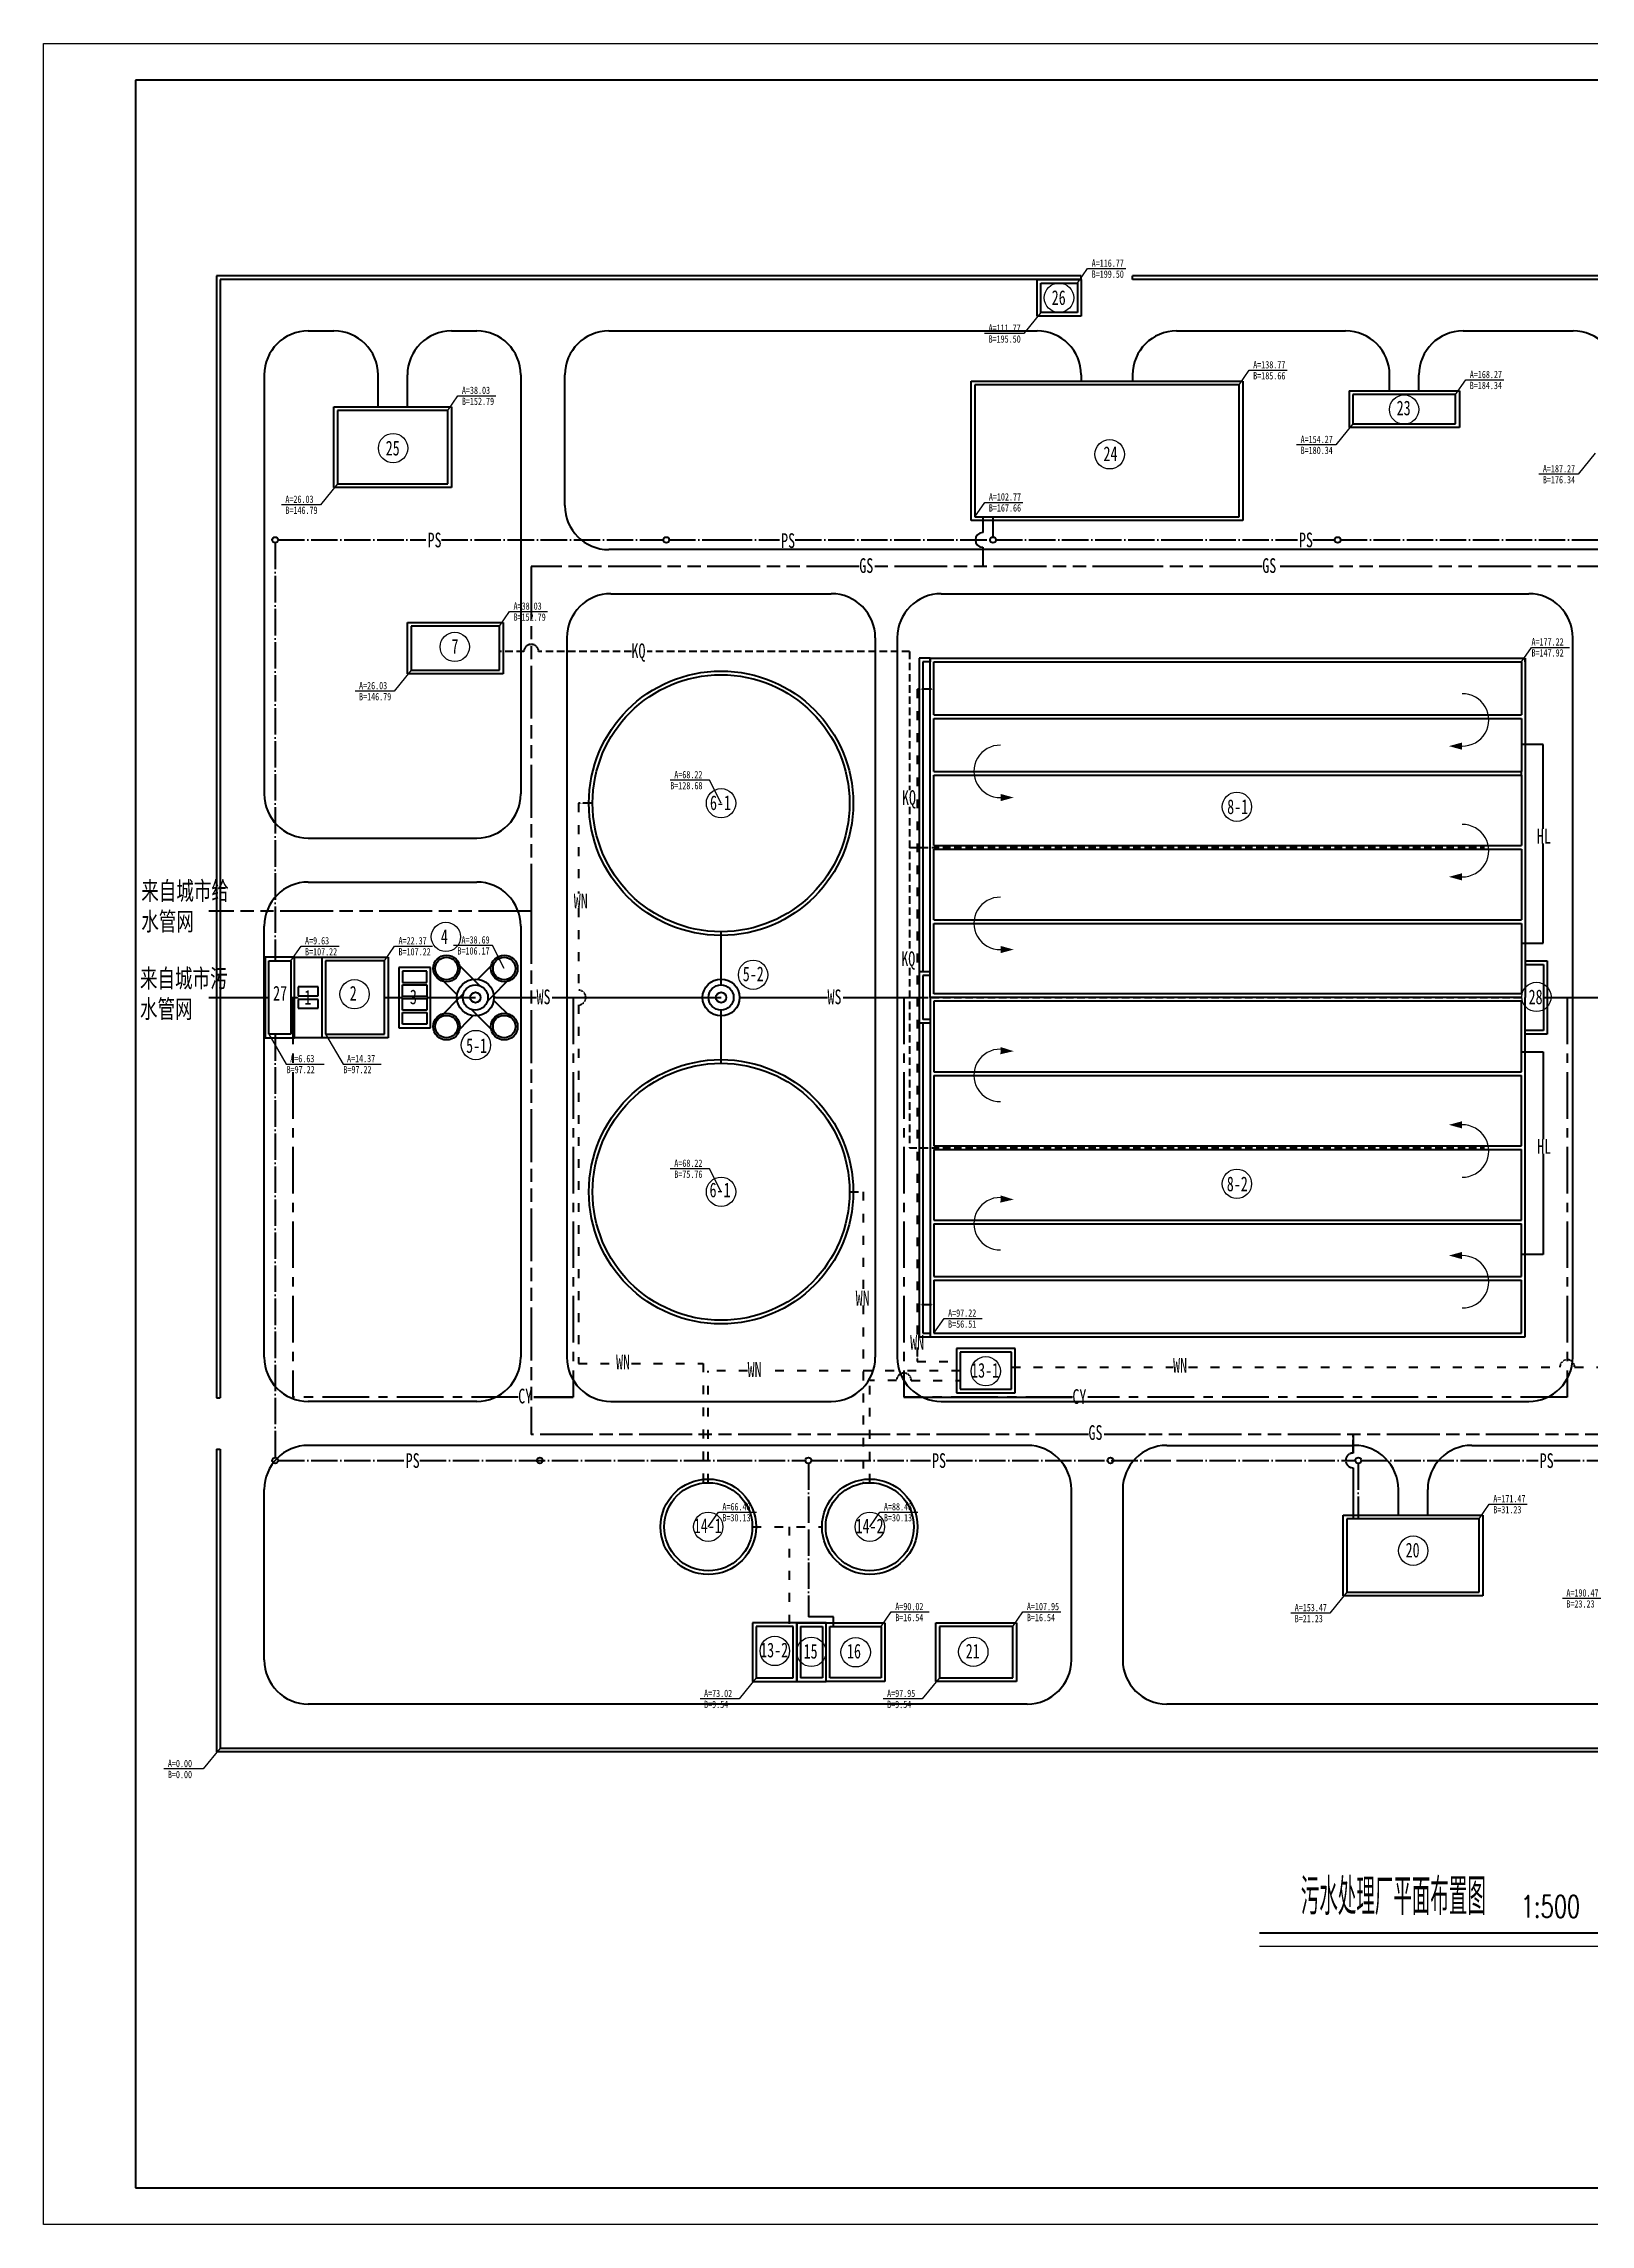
# Model space of a CAD drawing. Header units: millimetres. Extents: x 41775 to 462275, y 21172 to 318172.
# Drawn here: x 41775 to 252439, y 21172 to 318172 of the extents above; entities that cross this region are included whole.
import ezdxf
from ezdxf.enums import TextEntityAlignment as Align

# ---------------------------------------------------------------- set-up
doc = ezdxf.new("R2010")
doc.units = ezdxf.units.MM
for name, pattern in [('ACAD_ISO03W100', [30, 12, -18]), ('ACAD_ISO04W100', [30, 24, -3, 0, -3]), ('ACAD_ISO09W100', [45, 24, -3, 6, -3, 6, -3]), ('CENTERX2', [101.6, 63.5, -12.7, 12.7, -12.7]), ('DASHEDX2', [38.1, 25.4, -12.7])]:
    doc.linetypes.add(name, pattern=pattern)
for name, color, linetype, lineweight in [('厂区污水管', 6, 'ACAD_ISO04W100', 53), ('厂区给水管', 4, 'ACAD_ISO09W100', 53), ('文字', 7, 'Continuous', 53), ('污水管', 1, 'Continuous', 53), ('污泥管', 3, 'ACAD_ISO03W100', 53), ('消化液回流', 194, 'Continuous', 53), ('空气管', 50, 'DASHEDX2', 53), ('超越管', 5, 'CENTERX2', 53), ('边框粗', 7, 'Continuous', 100)]:
    doc.layers.add(name, color=color, linetype=linetype, lineweight=lineweight)
doc.layers.add('构筑物', color=7, linetype='Continuous')
doc.styles.get("Standard").update_dxf_attribs({"font": 'txt', "bigfont": 'gbcbig.shx'})
doc.styles.add('仿宋', font='', dxfattribs={"width": 0.7, "height": 3500})
doc.styles.add('长仿宋', font='simfang.ttf', dxfattribs={"width": 0.7})
doc.styles.add('长仿宋体', font='simfang.ttf', dxfattribs={"width": 0.7})
doc.styles.get('仿宋').set_extended_font_data('FangSong_GB2312')
doc.dimstyles.new('ISO-25', dxfattribs={"dimtxt": 2.5, "dimasz": 2.5, "dimexe": 1.25, "dimexo": 0.625, "dimtad": 1, "dimtxsty": 'Standard', "dimcen": 2.5, "dimadec": 0, "dimazin": 0, "dimtfac": 1, "dimtmove": 0, "dimatfit": 3, "dimfxl": 1, "dimarcsym": 0})

msp = doc.modelspace()

# ---------------------------------------------------------------- linework, layer by layer
at = {"lineweight": -3}
for p, q in [((41775, 21172), (41775, 318172)), ((41775, 318172), (462275, 318172)), ((462275, 21172), (41775, 21172))]:
    msp.add_line(p, q, dxfattribs=at)
at = {"lineweight": 40}
for p, q in [((65320, 286542), (65320, 133758)), ((183090, 286542), (65320, 286542)), ((65820, 286042), (65820, 133758)), ((183090, 286042), (65820, 286042)), ((177090, 286042), (183090, 286042)), ((177090, 281042), (177090, 286042)), ((177590, 285542), (182590, 285542)), ((177590, 281542), (177590, 285542)), ((182590, 285542), (182590, 281542)), ((183090, 286042), (183090, 286542)), ((183090, 286042), (183090, 281042)), ((386320, 286542), (190090, 286542)), ((190090, 286042), (190090, 286542)), ((385820, 286042), (190090, 286042)), ((183090, 281042), (177090, 281042)), ((182590, 281542), (177590, 281542)), ((77820, 279042), (81320, 279042)), ((97320, 279042), (100761, 279042)), ((71820, 273042), (71820, 215978)), ((87320, 268721), (87320, 273042)), ((91320, 268721), (91320, 273042)), ((106761, 273042), (106761, 215978)), ((112761, 255258), (112761, 273042)), ((219590, 270879), (234590, 270879)), ((219590, 270879), (219590, 265879)), ((234090, 270379), (220090, 270379)), ((220090, 270379), (220090, 266379)), ((225090, 270879), (225090, 273042)), ((229090, 270879), (229090, 273042)), ((234090, 266379), (234090, 270379)), ((234590, 270879), (234590, 265879)), ((81320, 268721), (97320, 268721)), ((81320, 257721), (81320, 268721)), ((96820, 268221), (81820, 268221)), ((81820, 268221), (81820, 258221)), ((96820, 258221), (96820, 268221)), ((97320, 268721), (97320, 257721)), ((234590, 265879), (219590, 265879)), ((220090, 266379), (234090, 266379)), ((97320, 257721), (81320, 257721)), ((81820, 258221), (96820, 258221)), ((373820, 249258), (118761, 249258)), ((119039, 243258), (149039, 243258)), ((164039, 243258), (244039, 243258)), ((91353, 239337), (104353, 239337)), ((91353, 232337), (91353, 239337)), ((103853, 238837), (91853, 238837)), ((91853, 238837), (91853, 232837)), ((103853, 232837), (103853, 238837)), ((104353, 239337), (104353, 232337)), ((113039, 237258), (113039, 139258)), ((155039, 237258), (155039, 139258)), ((158039, 237258), (158039, 139258)), ((250039, 139258), (250039, 237258)), ((104353, 232337), (91353, 232337)), ((91853, 232837), (103853, 232837)), ((162539, 233963), (161539, 233963)), ((161539, 233963), (161539, 191758)), ((162539, 188258), (162539, 234463)), ((162539, 234463), (243539, 234463)), ((162539, 234463), (162539, 233963)), ((163039, 233963), (243039, 233963)), ((163039, 226762), (163039, 233963)), ((243039, 233963), (243039, 226762)), ((243539, 234463), (243539, 188258)), ((243539, 233963), (243539, 234463)), ((243539, 233963), (243539, 233963)), ((163039, 219061), (163039, 226262)), ((243039, 226262), (243039, 219061)), ((163039, 208960), (163039, 218561)), ((243039, 218561), (243039, 219061)), ((243039, 218561), (243039, 208960)), ((77820, 209978), (100761, 209978)), ((163039, 198859), (163039, 208460)), ((243039, 208460), (243039, 198859)), ((77820, 203978), (100761, 203978)), ((71820, 139258), (71820, 197978)), ((106761, 197978), (106761, 139258)), ((163039, 188758), (163039, 198359)), ((243039, 198359), (243039, 188758)), ((75952, 193758), (71952, 193758)), ((71952, 193758), (71952, 182758)), ((72452, 193258), (75452, 193258)), ((72452, 183258), (72452, 193258)), ((75452, 193258), (75452, 183258)), ((75952, 182758), (75952, 193758)), ((75952, 193758), (79687, 193758)), ((79687, 193758), (79687, 182758)), ((79687, 193758), (88687, 193758)), ((88187, 193258), (80187, 193258)), ((80187, 193258), (80187, 183258)), ((88187, 183258), (88187, 193258)), ((88687, 193758), (88687, 182758)), ((90154, 192368), (90154, 184148)), ((94454, 192368), (90154, 192368)), ((93954, 191868), (90654, 191868)), ((90654, 191868), (90654, 190288)), ((90654, 190288), (93954, 190288)), ((93954, 190288), (93954, 191868)), ((94454, 184148), (94454, 192368)), ((161539, 191258), (161539, 185258)), ((76452, 189708), (76452, 188508)), ((79187, 189708), (76452, 189708)), ((76452, 188508), (79187, 188508)), ((79187, 188008), (76452, 188008)), ((76452, 188008), (76452, 186808)), ((79187, 188508), (79187, 189708)), ((79187, 186808), (79187, 188008)), ((90654, 188408), (90654, 189988)), ((90654, 189988), (93954, 189988)), ((93954, 188408), (90654, 188408)), ((90654, 188108), (93954, 188108)), ((90654, 186528), (90654, 188108)), ((93954, 189988), (93954, 188408)), ((93954, 188108), (93954, 186528)), ((238039, 188258), (162539, 188258)), ((162539, 188258), (162539, 142053)), ((243039, 188258), (162539, 188258)), ((243039, 188758), (163039, 188758)), ((243039, 187758), (163039, 187758)), ((163039, 187758), (163039, 178157)), ((243039, 178157), (243039, 187758)), ((243539, 142053), (243539, 188258)), ((76452, 186808), (79187, 186808)), ((90154, 184148), (94454, 184148)), ((93954, 186528), (90654, 186528)), ((90654, 186228), (93954, 186228)), ((90654, 184648), (90654, 186228)), ((93954, 184648), (90654, 184648)), ((93954, 186228), (93954, 184648)), ((161539, 184758), (161539, 142553)), ((71952, 182758), (75952, 182758)), ((75452, 183258), (72452, 183258)), ((79687, 182758), (75952, 182758)), ((88687, 182758), (79687, 182758)), ((80187, 183258), (88187, 183258)), ((163039, 177657), (163039, 168056)), ((243039, 168056), (243039, 177657)), ((163039, 167556), (163039, 157955)), ((243039, 157955), (243039, 167556)), ((163039, 157455), (163039, 150254)), ((243039, 150254), (243039, 157455)), ((163039, 149754), (163039, 142553)), ((243039, 142553), (243039, 149754)), ((161539, 142553), (162539, 142553)), ((162539, 142053), (243539, 142053)), ((163039, 142553), (243039, 142553)), ((174112, 140439), (166112, 140439)), ((166112, 140439), (166112, 134439)), ((173612, 139939), (166612, 139939)), ((166612, 139939), (166612, 134939)), ((173612, 134939), (173612, 139939)), ((174112, 134439), (174112, 140439)), ((166112, 134439), (174112, 134439)), ((166612, 134939), (173612, 134939)), ((100761, 133258), (77820, 133258)), ((119039, 133258), (149039, 133258)), ((164039, 133258), (244039, 133258)), ((187746, 133258), (193746, 133258)), ((65320, 126758), (65320, 85542)), ((65820, 126758), (65820, 86042)), ((175746, 127258), (77820, 127258)), ((194746, 127258), (220287, 127258)), ((236287, 127258), (253787, 127258)), ((71820, 98042), (71820, 121258)), ((181746, 98042), (181746, 121258)), ((188746, 121258), (188746, 98042)), ((226287, 117776), (226287, 121258)), ((230287, 117776), (230287, 121258)), ((218787, 117776), (237787, 117776)), ((218787, 106776), (218787, 117776)), ((237287, 117276), (219287, 117276)), ((219287, 117276), (219287, 107276)), ((237287, 107276), (237287, 117276)), ((237787, 117776), (237787, 106776)), ((219287, 107276), (237287, 107276)), ((237787, 106776), (218787, 106776)), ((138341, 103087), (138341, 95087)), ((144341, 103087), (138341, 103087)), ((138841, 102587), (138841, 95587)), ((143841, 102587), (138841, 102587)), ((143841, 95587), (143841, 102587)), ((148341, 103087), (144341, 103087)), ((144341, 103087), (144341, 95087)), ((144341, 95087), (144341, 103087)), ((144366, 103087), (148366, 103087)), ((144841, 102587), (147841, 102587)), ((144841, 102587), (144841, 95587)), ((147841, 102587), (147841, 95587)), ((148341, 95087), (148341, 103087)), ((148341, 103087), (156341, 103087)), ((148841, 95587), (148841, 102587)), ((148841, 102587), (155841, 102587)), ((155841, 102587), (155841, 95587)), ((156341, 103087), (156341, 95087)), ((138341, 95087), (144341, 95087)), ((138841, 95587), (143841, 95587)), ((144341, 95087), (148341, 95087)), ((147841, 95587), (144841, 95587)), ((156341, 95087), (148341, 95087)), ((155841, 95587), (148841, 95587)), ((175746, 92042), (77820, 92042)), ((373820, 92042), (194746, 92042))]:
    msp.add_line(p, q, dxfattribs=at)
at = {"linetype": 'ByBlock', "ltscale": 10}
for p, q in [((183968, 287530), (189149, 287530)), ((175263, 278695), (169926, 278695)), ((205968, 273693), (211149, 273693)), ((235468, 272367), (240649, 272367)), ((98198, 270209), (103379, 270209)), ((217763, 263532), (212426, 263532)), ((250763, 259532), (245426, 259532)), ((169968, 255693), (175149, 255693)), ((79493, 255374), (74156, 255374)), ((105231, 240825), (110412, 240825)), ((244417, 235951), (249598, 235951)), ((89525, 229990), (84189, 229990)), ((132457, 217868), (127121, 217868)), ((76830, 195246), (82011, 195246)), ((89565, 195246), (94746, 195246)), ((102927, 195364), (97591, 195364)), ((74819, 179199), (80000, 179199)), ((82554, 179199), (87735, 179199)), ((132457, 164949), (127121, 164949)), ((164417, 144541), (169598, 144541)), ((238666, 119264), (243847, 119264)), ((133677, 118164), (138858, 118164)), ((155677, 118164), (160858, 118164)), ((157219, 104574), (162400, 104574)), ((175149, 104574), (180330, 104574)), ((216960, 104429), (211624, 104429)), ((253960, 106429), (248624, 106429)), ((136514, 92740), (131177, 92740)), ((161444, 92740), (156107, 92740)), ((63493, 83195), (58156, 83195)), ((207396, 59041), (255527, 59041))]:
    msp.add_line(p, q, dxfattribs=at)
at = {"lineweight": 40, "ltscale": 100}
for p, q in [((118761, 279042), (177090, 279042)), ((196090, 279042), (219090, 279042)), ((235090, 279042), (250090, 279042)), ((168090, 272205), (205090, 272205)), ((168090, 253205), (168090, 272205)), ((204590, 271705), (168590, 271705)), ((168590, 271705), (168590, 253705)), ((183090, 273042), (183090, 272205)), ((190090, 273042), (190090, 272205)), ((204590, 253705), (204590, 271705)), ((205090, 272205), (205090, 253205)), ((205090, 253205), (168090, 253205)), ((168590, 253705), (204590, 253705)), ((162539, 234463), (161039, 234463)), ((161039, 234463), (161039, 142053)), ((163039, 226762), (243039, 226762)), ((163039, 226262), (243039, 226262)), ((163039, 219061), (243039, 219061)), ((163039, 218561), (243039, 218561)), ((163039, 208960), (243039, 208960)), ((163039, 208460), (243039, 208460)), ((163039, 198859), (243039, 198859)), ((163039, 198359), (243039, 198359)), ((162539, 191758), (161039, 191758)), ((162539, 191758), (161539, 191758)), ((162539, 191258), (161539, 191258)), ((162539, 184758), (161039, 184758)), ((162539, 185258), (161539, 185258)), ((162539, 184758), (161539, 184758)), ((163039, 178157), (243039, 178157)), ((163039, 177657), (243039, 177657)), ((163039, 168056), (243039, 168056)), ((163039, 167556), (243039, 167556)), ((163039, 157955), (243039, 157955)), ((163039, 157455), (243039, 157455)), ((163039, 150254), (243039, 150254)), ((163039, 149754), (243039, 149754)), ((65820, 139758), (65820, 133758)), ((161039, 142053), (162539, 142053)), ((65320, 133758), (65820, 133758)), ((65320, 126758), (65820, 126758)), ((163271, 103087), (174271, 103087)), ((163271, 95087), (163271, 103087)), ((173771, 102587), (163771, 102587)), ((163771, 102587), (163771, 95587)), ((173771, 95587), (173771, 102587)), ((174271, 103087), (174271, 95087)), ((174271, 95087), (163271, 95087)), ((163771, 95587), (173771, 95587)), ((386320, 85542), (65320, 85542)), ((65820, 86042), (385820, 86042))]:
    msp.add_line(p, q, dxfattribs=at)
at = {"color": 7, "lineweight": 30}
for points in [[(234958, 222497, 981, 0, 0), (233175, 222497, 0, 0, 0)], [(172109, 215496, 981, 0, 0), (173892, 215496, 0, 0, 0)], [(234958, 204695, 981, 0, 0), (233175, 204695, 0, 0, 0)], [(172109, 194794, 981, 0, 0), (173892, 194794, 0, 0, 0)], [(172109, 181022, 981, 0, 0), (173891, 180952, 0, 0, 0)], [(234958, 170921, 981, 0, 0), (233175, 170921, 0, 0, 0)], [(172109, 160820, 981, 0, 0), (173891, 160750, 0, 0, 0)], [(234958, 153119, 981, 0, 0), (233175, 153119, 0, 0, 0)]]:
    msp.add_lwpolyline(points, format="xyseb", dxfattribs=at)
at = {"linetype": 'ByBlock', "lineweight": 40, "ltscale": 40}
for centre, radius in [((73313, 250576), 400), ((126581, 250576), 400), ((171074, 250576), 400), ((218022, 250576), 400), ((100580, 188258), 2511), ((134039, 188258), 2511), ((100580, 188258), 1711), ((100580, 188258), 710), ((134039, 188258), 1711), ((134039, 188258), 710), ((73313, 125219), 400), ((109364, 125219), 400), ((145935, 125219), 400), ((187073, 125219), 400), ((220827, 125219), 400)]:
    msp.add_circle(centre, radius, dxfattribs=at)
at = {"lineweight": 40}
for centre, radius in [((134039, 214718), 18000), ((134039, 214718), 17500), ((96650, 192214), 1825), ((96650, 192214), 1525), ((104509, 192214), 1825), ((104509, 192214), 1525), ((96650, 184302), 1825), ((96650, 184302), 1525), ((104509, 184302), 1825), ((104509, 184302), 1525), ((134039, 161798), 18000), ((134039, 161798), 17500), ((132299, 116176), 6500), ((132299, 116176), 6000), ((154299, 116176), 6500), ((154299, 116176), 6000)]:
    msp.add_circle(centre, radius, dxfattribs=at)
for centre, start, end in [((77820, 273042), 90, 180), ((81320, 273042), 0, 90), ((97320, 273042), 90, 180), ((100761, 273042), 360, 90), ((118761, 273042), 90, 180), ((177090, 273042), 0, 90), ((196090, 273042), 90, 180), ((219090, 273042), 0, 90), ((235090, 273042), 90, 180), ((250090, 273042), 0, 90), ((118761, 255258), 180, 270), ((119039, 237258), 90, 180), ((149039, 237258), 0, 90), ((164039, 237258), 90, 180), ((244039, 237258), 0, 90), ((77820, 215978), 180, 270), ((100761, 215978), 270, 0), ((77820, 197978), 90, 180), ((100761, 197978), 0, 90), ((77820, 139258), 180, 270), ((100761, 139258), 270, 0), ((119039, 139258), 180, 270), ((149039, 139258), 270, 0), ((164039, 139258), 180, 270), ((244039, 139258), 270, 0), ((77820, 121258), 90, 180), ((175746, 121258), 0, 90), ((194746, 121258), 90, 180), ((220287, 121258), 360, 90), ((236287, 121258), 90, 180), ((77820, 98042), 180, 270), ((175746, 98042), 270, 0), ((194746, 98042), 180, 270)]:
    msp.add_arc(centre, 6000, start, end, dxfattribs=at)
at = {"color": 7, "lineweight": -3}
for centre, start, end in [((235028, 226062), 268.87873, 91.12127), ((172039, 219061), 88.87873, 271.12127), ((235028, 208260), 268.87873, 91.12127), ((172039, 198359), 88.87873, 271.12127), ((172039, 177657), 88.87873, 271.12127), ((235028, 167356), 268.87873, 91.12127), ((172039, 157455), 88.87873, 271.12127), ((235028, 149554), 268.87873, 91.12127)]:
    msp.add_arc(centre, 3566, start, end, dxfattribs=at)
at = {"layer": '厂区污水管', "lineweight": 80, "ltscale": 150}
for p, q in [((171074, 253705), (171074, 250976)), ((73313, 250176), (73313, 193258)), ((73713, 250576), (93848, 250576)), ((95968, 250576), (126181, 250576)), ((126981, 250576), (134681, 250576)), ((134681, 250576), (142003, 250576)), ((144123, 250576), (170674, 250576)), ((171474, 250576), (196049, 250576)), ((196049, 250576), (212528, 250576)), ((214648, 250576), (217622, 250576)), ((218422, 250576), (253743, 250576)), ((73313, 183258), (73313, 125619)), ((73713, 125219), (90872, 125219)), ((92992, 125219), (134681, 125219)), ((134681, 125219), (145535, 125219)), ((146335, 125219), (162561, 125219)), ((164681, 125219), (196049, 125219)), ((196049, 125219), (220427, 125219)), ((220827, 124819), (220827, 117276)), ((221227, 125219), (245318, 125219)), ((247438, 125219), (257418, 125219))]:
    msp.add_line(p, q, dxfattribs=at)
at = {"layer": '厂区污水管', "linetype": 'ACAD_ISO04W100', "lineweight": 80, "ltscale": 150}
for p, q in [((145935, 124819), (145935, 116527)), ((145935, 115829), (145935, 103913)), ((149367, 103913), (145935, 103913)), ((149367, 102587), (149367, 103913))]:
    msp.add_line(p, q, dxfattribs=at)
at = {"layer": '厂区给水管', "lineweight": 80, "ltscale": 300}
for p, q in [((169673, 253705), (169673, 251576)), ((169673, 249576), (169673, 246947)), ((108195, 246947), (108195, 200037)), ((152868, 246947), (108195, 246947)), ((191846, 246947), (154989, 246947)), ((207751, 246947), (191846, 246947)), ((257888, 246947), (209871, 246947)), ((108195, 200037), (64277, 200037)), ((108195, 200037), (108195, 128757)), ((184083, 128757), (108195, 128757)), ((191846, 128757), (186204, 128757)), ((258915, 128757), (191846, 128757)), ((220114, 128757), (220114, 126219)), ((220114, 124219), (220114, 117276))]:
    msp.add_line(p, q, dxfattribs=at)
at = {"layer": '厂区给水管', "lineweight": 80}
msp.add_line((220114, 126219), (220114, 128757), dxfattribs=at)
at = {"layer": '厂区给水管', "linetype": 'ByBlock', "lineweight": 80, "ltscale": 40}
msp.add_arc((169673, 250576), 1000, 90, 270, dxfattribs=at)
at = {"layer": '厂区给水管', "lineweight": 80}
msp.add_arc((220114, 125219), 1000, 90, 270, dxfattribs=at)
at = {"layer": '文字', "lineweight": -3}
for centre in [(180064, 283552), (227064, 268330), (89371, 263078), (186969, 262241), (97771, 236011), (134039, 214718), (204296, 214242), (96571, 196509), (138402, 191363), (84130, 188705), (245095, 188340), (100656, 181789), (134039, 161798), (204296, 162888), (170093, 137362), (132299, 116176), (154299, 116176), (228308, 112925), (141362, 99267), (146334, 99146), (152371, 99087), (168396, 99161)]:
    msp.add_circle(centre, 2000, dxfattribs=at)
at = {"layer": '构筑物', "linetype": 'ByBlock', "lineweight": 40, "ltscale": 40}
for p, q in [((243539, 193258), (246539, 193258)), ((246539, 193258), (246539, 183258)), ((243539, 192758), (246039, 192758)), ((246039, 192758), (246039, 188258)), ((246039, 188258), (246039, 183758)), ((246039, 183758), (243539, 183758)), ((246539, 183258), (243539, 183258))]:
    msp.add_line(p, q, dxfattribs=at)
at = {"layer": '污水管', "linetype": 'ByBlock', "lineweight": 80, "ltscale": 40}
for p, q in [((134039, 189969), (134039, 197218)), ((97720, 193301), (101126, 189879)), ((103415, 193276), (100913, 190746)), ((95581, 191126), (98094, 188608)), ((105603, 191151), (102204, 187722)), ((95556, 185365), (98955, 188794)), ((105579, 185390), (103066, 187908)), ((103306, 188258), (103090, 188258)), ((136550, 188258), (148536, 188258)), ((150656, 188258), (161539, 188258)), ((97744, 183240), (100246, 185770)), ((103440, 183215), (100033, 186637)), ((134039, 179298), (134039, 186547))]:
    msp.add_line(p, q, dxfattribs=at)
at = {"layer": '污水管', "lineweight": 80}
for p, q in [((64277, 188258), (72452, 188258)), ((75452, 188258), (76452, 188258)), ((88187, 188258), (90654, 188258)), ((93954, 188258), (100580, 188258)), ((103306, 188258), (108907, 188258)), ((111028, 188258), (134039, 188258))]:
    msp.add_line(p, q, dxfattribs=at)
at = {"layer": '污水管', "lineweight": 80, "ltscale": 100}
msp.add_line((246039, 188258), (262497, 188258), dxfattribs=at)
at = {"layer": '污泥管', "lineweight": 80}
for p, q in [((163039, 230241), (160739, 230241)), ((116539, 214718), (114619, 214718)), ((163039, 146384), (160739, 146384)), ((160739, 140305), (160739, 138699))]:
    msp.add_line(p, q, dxfattribs=at)
at = {"layer": '污泥管', "lineweight": 80, "ltscale": 100}
for p, q in [((160739, 230241), (160739, 161585)), ((114619, 214718), (114619, 202422)), ((114619, 200422), (114619, 189258)), ((114619, 187258), (114619, 138421)), ((151539, 161798), (153388, 161798)), ((153388, 161798), (153388, 148313)), ((160739, 161585), (160739, 138699)), ((153388, 146313), (153388, 122106)), ((114619, 138421), (119738, 138421)), ((121858, 138421), (131609, 138421)), ((131609, 138421), (131609, 122136)), ((132299, 122176), (132299, 137439)), ((137655, 137439), (132299, 137439)), ((166612, 137439), (139776, 137439)), ((160739, 138699), (166612, 138699)), ((173612, 137925), (195602, 137925)), ((197722, 137925), (248284, 137925)), ((250284, 137925), (296937, 137925)), ((154299, 122176), (154299, 136115)), ((157949, 136115), (154299, 136115)), ((159949, 136115), (166612, 136115)), ((138299, 116176), (147799, 116176)), ((143299, 116176), (143299, 102587))]:
    msp.add_line(p, q, dxfattribs=at)
at = {"layer": '污泥管', "lineweight": 80}
for centre, start, end in [((114619, 188258), 270, 90), ((158949, 136115), 0, 180), ((249284, 137925), 0, 180)]:
    msp.add_arc(centre, 1000, start, end, dxfattribs=at)
at = {"layer": '消化液回流', "lineweight": 80}
for p, q in [((245999, 222734), (243039, 222734)), ((245999, 211233), (245999, 222734)), ((245999, 195661), (245999, 209233)), ((243039, 195661), (245999, 195661)), ((243039, 180855), (245999, 180855)), ((245999, 180855), (245999, 168981)), ((245999, 166981), (245999, 153282)), ((245999, 153282), (243039, 153282))]:
    msp.add_line(p, q, dxfattribs=at)
at = {"layer": '空气管', "lineweight": 80, "ltscale": 40}
for p, q in [((107195, 235362), (103853, 235362)), ((121839, 235362), (109195, 235362)), ((159690, 235362), (123960, 235362)), ((159690, 235362), (159690, 216495)), ((159690, 214232), (159690, 194545)), ((159690, 208710), (238039, 208710)), ((159690, 192282), (159690, 167806)), ((159690, 188260), (243039, 188260)), ((159690, 167806), (238039, 167806))]:
    msp.add_line(p, q, dxfattribs=at)
at = {"layer": '空气管', "lineweight": 80}
msp.add_arc((108195, 235362), 1000, 0, 180, dxfattribs=at)
at = {"layer": '超越管', "lineweight": 80, "ltscale": 100}
for p, q in [((75735, 188258), (75735, 133813)), ((113885, 188258), (113885, 133813)), ((158949, 188258), (158949, 133813)), ((249284, 188258), (249284, 133813)), ((106413, 133813), (75735, 133813)), ((113885, 133813), (108534, 133813)), ((181889, 133813), (158949, 133813)), ((249284, 133813), (184009, 133813))]:
    msp.add_line(p, q, dxfattribs=at)
at = {"layer": '超越管', "lineweight": 80}
for p, q in [((108534, 133813), (113885, 133813)), ((158949, 133813), (181889, 133813))]:
    msp.add_line(p, q, dxfattribs=at)
at = {"layer": '边框粗', "lineweight": 100}
for p, q in [((457275, 313172), (54275, 313172)), ((54275, 313172), (54275, 26172)), ((54275, 26172), (457275, 26172))]:
    msp.add_line(p, q, dxfattribs=at)
at = {"layer": '边框粗', "lineweight": 53, "ltscale": 10}
msp.add_line((207396, 60876), (255527, 60876), dxfattribs=at)

# ---------------------------------------------------------------- texts
at = {"linetype": 'ByBlock', "ltscale": 10, "style": '仿宋', "width": 0.7}
for s, p in [(' A=116.77', (183968, 287780)), (' A=111.77', (169926, 278945)), (' A=138.77', (205968, 273943)), (' A=168.27', (235468, 272617)), (' A=38.03', (98198, 270459)), (' A=154.27', (212426, 263782)), (' A=187.27', (245426, 259782)), (' A=26.03', (74156, 255624)), (' A=102.77', (169968, 255943)), (' A=38.03', (105231, 241075)), ('A=177.22', (244417, 236201)), (' A=26.03', (84189, 230240)), (' A=68.22', (127121, 218118)), (' A=9.63', (76830, 195496)), (' A=22.37', (89565, 195496)), ('  A=38.69', (97591, 195614)), (' A=6.63', (74819, 179449)), (' A=14.37', (82554, 179449)), (' A=68.22', (127121, 165199)), (' A=97.22', (164417, 144791)), (' A=66.48', (133677, 118414)), (' A=88.48', (155677, 118414)), (' A=171.47', (238666, 119514)), (' A=190.47', (248624, 106679)), (' A=90.02', (157219, 104824)), (' A=107.95', (175149, 104824)), (' A=153.47', (211624, 104679)), (' A=73.02', (131177, 92990)), (' A=97.95', (156107, 92990)), (' A=0.00 ', (58156, 83445))]:
    msp.add_text(s, height=1000, dxfattribs=at).set_placement(p)
for s, p in [(' B=199.50', (183968, 287280)), (' B=195.50', (169926, 278445)), (' B=185.66', (205968, 273443)), (' B=184.34', (235468, 272117)), (' B=152.79', (98198, 269959)), (' B=180.34', (212426, 263282)), (' B=176.34', (245426, 259282)), (' B=167.66', (169968, 255443)), (' B=146.79', (74156, 255124)), (' B=152.79', (105231, 240575)), ('B=147.92', (244417, 235701)), (' B=146.79', (84189, 229740)), ('B=128.68', (127121, 217618)), (' B=107.22', (76830, 194996)), (' B=107.22', (89565, 194996)), (' B=106.17', (97591, 195114)), (' B=97.22', (74319, 178949)), (' B=97.22', (82054, 178949)), (' B=75.76', (127121, 164699)), (' B=56.51', (164417, 144291)), (' B=31.23 ', (238666, 119014)), (' B=30.13', (133677, 117914)), (' B=30.13', (155677, 117914)), (' B=16.54', (157219, 104324)), (' B=16.54', (175149, 104324)), (' B=21.23', (211624, 104179)), (' B=23.23', (248624, 106179)), (' B=9.54 ', (131177, 92490)), (' B=9.54 ', (156107, 92490)), (' B=0.00 ', (58156, 82945))]:
    msp.add_text(s, height=1000, dxfattribs=at).set_placement(p, align=Align.TOP_LEFT)
at = {"lineweight": -3, "char_height": 2000, "width": 44959.04, "attachment_point": 3, "style": '长仿宋体'}
for s, insert in [('26', (180977, 284581)), ('23', (227960, 269553)), ('25', (90271, 264087)), ('24', (188029, 263319)), ('7', (98275, 237082)), ('6-1 ', (135387, 215790)), ('8-1 ', (205829, 215247)), ('4', (96832, 197559)), ('5-2', (139853, 192475)), ('27', (74934, 189846)), ('{\\fFangSong|b0|i0|c134|p49;\\W0.7;1}', (78239, 189290)), ('{\\fFangSong|b0|i0|c134|p49;\\W0.7;2}', (84417, 189846)), ('{\\fFangSong|b0|i0|c134|p49;\\W0.7;3}', (92606, 189346)), ('28 ', (245928, 189345)), ('5-1', (102170, 182714)), ('8-2 ', (205778, 163876)), ('6-1 ', (135330, 163053)), ('13-1', (171906, 138492)), ('14-1', (134132, 117321)), ('14-2', (156168, 117291)), ('20', (229178, 114007)), ('13-2', (143175, 100397)), ('16', (153095, 100247)), ('21', (169265, 100243))]:
    msp.add_mtext(s, dxfattribs=dict(at, insert=insert))
at = {"linetype": 'ByBlock', "ltscale": 10}
for s, insert, char_height, width, attachment_point, style in [('PS', (95968, 251571), 2000, 2120.49, 3, '长仿宋'), ('PS', (144123, 251486), 2000, 2120.49, 3, '长仿宋'), ('PS', (214648, 251580), 2000, 2120.49, 3, '长仿宋'), ('GS', (152868, 248084), 2000, 2120.49, 1, '长仿宋'), ('GS', (207751, 248084), 2000, 2120.49, 1, '长仿宋'), ('KQ', (121839, 236482), 2000, 2120.49, 1, '长仿宋体'), ('KQ', (158677, 216495), 2000, 2120.49, 1, '长仿宋体'), ('HL', (245150, 211233), 2000, 2120.49, 1, '长仿宋'), ('来自城市给水管网', (55074, 204047), 2500, 12286.96, 1, '长仿宋体'), ('WN', (113978, 202422), 2000, 2120.49, 1, '长仿宋体'), ('KQ', (158582, 194545), 2000, 2120.49, 1, '长仿宋体'), ('来自城市污水管网', (54895, 192120), 2500, 12286.96, 1, '长仿宋体'), ('WS', (108907, 189353), 2000, 2120.49, 1, '长仿宋'), ('WS', (148536, 189353), 2000, 2120.49, 1, '长仿宋'), ('HL', (245191, 168981), 2000, 2120.49, 1, '长仿宋'), ('WN', (152374, 148313), 2000, 2120.49, 1, '长仿宋体'), ('WN', (119738, 139621), 2000, 2120.49, 1, '长仿宋体'), ('WN', (159791, 142305), 2000, 2120.49, 1, '长仿宋体'), ('WN', (137655, 138598), 2000, 2120.49, 1, '长仿宋体'), ('WN', (195602, 139172), 2000, 2120.49, 1, '长仿宋体'), ('CY', (106413, 134986), 2000, 2120.49, 1, '长仿宋'), ('CY', (181889, 134916), 2000, 2120.49, 1, '长仿宋'), ('GS', (184083, 130012), 2000, 2120.49, 1, '长仿宋'), ('PS', (92992, 126196), 2000, 2120.49, 3, '长仿宋'), ('PS', (164681, 126194), 2000, 2120.49, 3, '长仿宋'), ('PS', (247438, 126186), 2000, 2120.49, 3, '长仿宋')]:
    msp.add_mtext(s, dxfattribs=dict(at, insert=insert, char_height=char_height, width=width, attachment_point=attachment_point, style=style))
at = {"layer": '文字', "lineweight": -3, "insert": (147187, 100232), "char_height": 2000, "width": 44959.04, "attachment_point": 3, "style": '长仿宋体'}
msp.add_mtext('15', dxfattribs=at)
at = {"layer": '文字', "linetype": 'ByBlock', "lineweight": -3, "ltscale": 10, "attachment_point": 1, "style": '长仿宋体'}
for s, insert, char_height, width in [('{\\Ftxt,gbcbig|c134;污水处理厂平面布置图}', (213000, 68301), 5000, 30040.53), ('{\\Ftxt,gbcbig|c134;1:500}', (242954, 65977), 3000, 9209.4)]:
    msp.add_mtext(s, dxfattribs=dict(at, insert=insert, char_height=char_height, width=width))

# ---------------------------------------------------------------- leaders
at = {"linetype": 'ByBlock', "ltscale": 10}
for points in [[(182590, 285542), (183968, 287530)], [(177590, 281542), (175263, 278695)], [(204590, 271705), (205968, 273693)], [(234090, 270379), (235468, 272367)], [(96820, 268221), (98198, 270209)], [(220090, 266379), (217763, 263532)], [(253090, 262379), (250763, 259532)], [(81820, 258221), (79493, 255374)], [(168590, 253705), (169968, 255693)], [(103853, 238837), (105231, 240825)], [(243039, 233963), (244417, 235951)], [(91853, 232837), (89525, 229990)], [(134039, 214718), (132457, 217868)], [(75452, 193258), (76830, 195246)], [(88187, 193258), (89565, 195246)], [(104509, 192214), (102927, 195364)], [(72452, 183258), (74819, 179199)], [(80187, 183258), (82554, 179199)], [(134039, 161798), (132457, 164949)], [(163039, 142553), (164417, 144541)], [(237287, 117276), (238666, 119264)], [(132299, 116176), (133677, 118164)], [(154299, 116176), (155677, 118164)], [(219287, 107276), (216960, 104429)], [(155841, 102587), (157219, 104574)], [(173771, 102587), (175149, 104574)], [(138841, 95587), (136514, 92740)], [(163771, 95587), (161444, 92740)], [(65820, 86042), (63493, 83195)]]:
    msp.add_leader(points, dimstyle='ISO-25', override={"dimzin": 0, "dimldrblk": 'None'}, dxfattribs=at)

doc.saveas('drawing.dxf')
